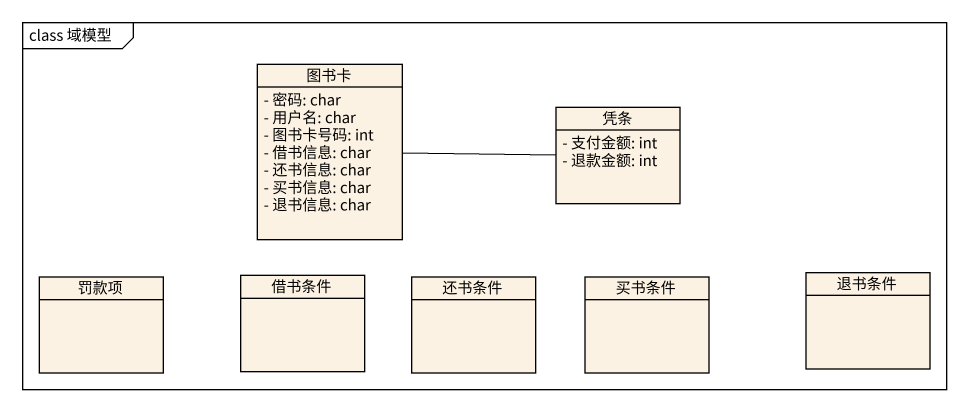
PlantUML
@startuml
mainframe class 域模型
hide circle
hide empty members
skinparam classAttributeIconSize 0
class 图书卡 {
  - 密码: char
  - 用户名: char
  - 图书卡号码: int
  - 借书信息: char
  - 还书信息: char
  - 买书信息: char
  - 退书信息: char
}
class 凭条 {
  - 支付金额: int
  - 退款金额: int
}
class 罚款项
class 借书条件
class 还书条件
class 买书条件
class 退书条件
图书卡 -right- 凭条
@enduml
